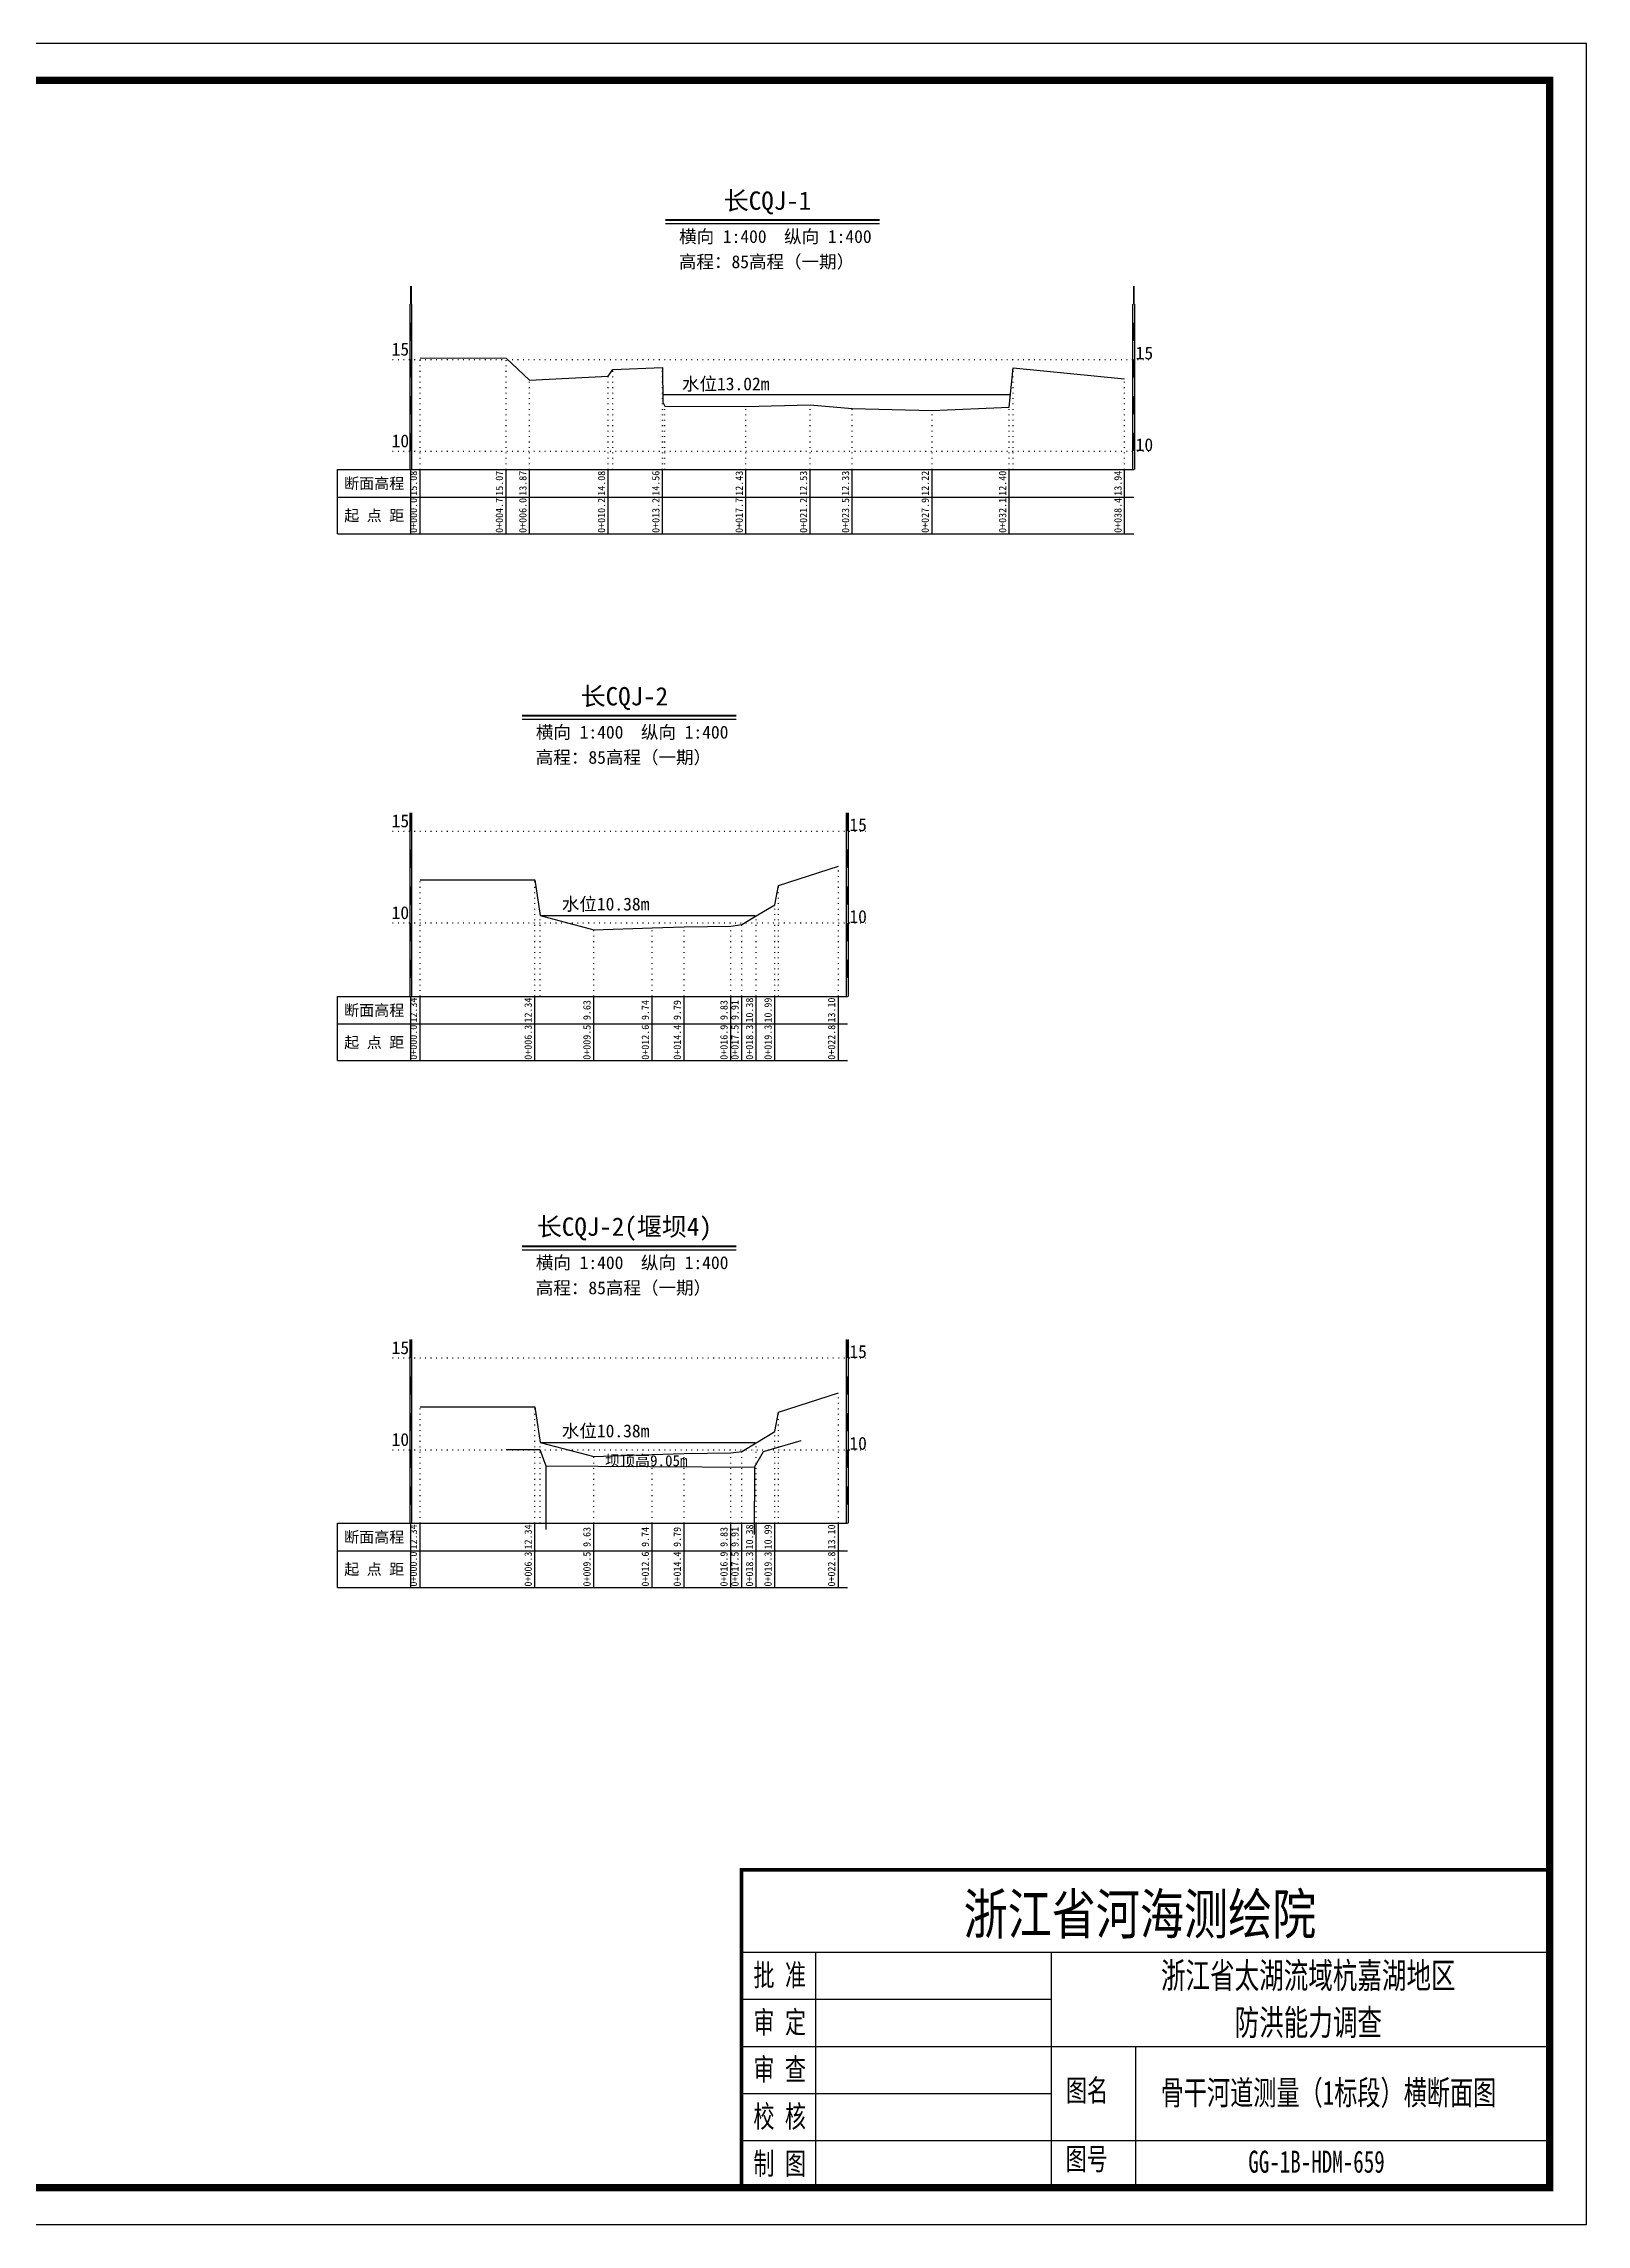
# Model space of a CAD drawing. Header units: millimetres. Extents: x 519117 to 519987, y 3371934 to 3372231.
# Drawn here: x 519326.5 to 519536.5, y 3371934.1 to 3372231.1 of the extents above; entities that cross this region are included whole.
import ezdxf
from ezdxf.enums import TextEntityAlignment as Align

# ---------------------------------------------------------------- set-up
doc = ezdxf.new("R2010")
doc.units = ezdxf.units.MM
doc.header["$LTSCALE"] = 0.4
doc.header["$MEASUREMENT"] = 0
doc.linetypes.add('X4', pattern=[1.6, 0, -1.6])
for name, color, linetype in [('DMX', 1, 'Continuous'), ('TEXT', 7, 'Continuous'), ('zdm1', 5, 'Continuous'), ('ZDMT5', 3, 'Continuous'), ('图框', 7, 'Continuous'), ('堰坝', 7, 'Continuous'), ('断面名称', 5, 'Continuous'), ('比例尺', 3, 'Continuous'), ('水位', 7, 'Continuous')]:
    doc.layers.add(name, color=color, linetype=linetype)
doc.styles.add('HDM', font='仿宋_GB2312.ttf')
doc.styles.add('tk2', font='SimSun.ttf', dxfattribs={"width": 0.8})

msp = doc.modelspace()

# ---------------------------------------------------------------- linework, layer by layer
at = {"lineweight": 100, "const_width": 0.5}
msp.add_lwpolyline([(519531.53, 3371982.35), (519421.53, 3371982.35), (519421.53, 3371939.06), (519531.53, 3371939.06), (519531.53, 3371982.35)], dxfattribs=at)
at = {"layer": 'DMX', "linetype": 'Continuous', "flags": 128}
for points in [[(519377.78, 3372188.26), (519389.48, 3372188.24), (519392.68, 3372185.24), (519403.38, 3372185.76), (519404.03, 3372186.69), (519410.78, 3372186.96), (519410.83, 3372182.24), (519411.11, 3372181.69), (519422.13, 3372181.64), (519430.88, 3372181.89), (519436.61, 3372181.39), (519447.46, 3372181.11), (519457.98, 3372181.56), (519458.51, 3372186.89), (519473.68, 3372185.41)], [(519377.78, 3372117.16), (519393.41, 3372117.16), (519394.13, 3372112.31), (519401.41, 3372110.39), (519409.36, 3372110.66), (519413.71, 3372110.79), (519420.06, 3372110.89), (519421.56, 3372111.09), (519423.53, 3372112.26), (519426.06, 3372113.79), (519426.58, 3372116.41), (519434.71, 3372119.06)], [(519377.78, 3372045.41), (519393.41, 3372045.41), (519394.13, 3372040.56), (519401.41, 3372038.64), (519409.36, 3372038.91), (519413.71, 3372039.04), (519420.06, 3372039.14), (519421.56, 3372039.34), (519423.53, 3372040.51), (519426.06, 3372042.04), (519426.58, 3372044.66), (519434.71, 3372047.31)]]:
    msp.add_lwpolyline(points, dxfattribs=at)
at = {"layer": 'TEXT', "color": 0}
for p, q in [((519421.53, 3371971.15, 0), (519531.53, 3371971.15, 0)), ((519431.62, 3371971.15, 0), (519431.62, 3371945.48, 0)), ((519463.7, 3371971.15, 0), (519463.7, 3371945.48, 0)), ((519421.53, 3371964.73, 0), (519463.7, 3371964.73, 0)), ((519421.53, 3371958.31, 0), (519463.7, 3371958.31, 0)), ((519463.7, 3371958.31, 0), (519531.53, 3371958.31, 0)), ((519475.18, 3371958.31, 0), (519475.18, 3371939.06, 0)), ((519421.53, 3371951.9, 0), (519463.7, 3371951.9, 0)), ((519421.53, 3371945.48, 0), (519531.53, 3371945.48, 0)), ((519431.62, 3371945.48, 0), (519431.62, 3371939.06, 0)), ((519463.7, 3371945.48, 0), (519463.7, 3371939.06, 0))]:
    msp.add_line(p, q, dxfattribs=at)
at = {"layer": 'zdm1', "linetype": 'Continuous'}
for p, q in [((519376.41, 3372173.06), (519376.41, 3372195.56)), ((519376.66, 3372173.06), (519376.66, 3372195.56)), ((519474.81, 3372173.06), (519474.81, 3372195.56)), ((519475.06, 3372173.06), (519475.06, 3372195.56)), ((519366.53, 3372173.06), (519377.78, 3372173.06)), ((519366.53, 3372164.31), (519366.53, 3372173.06)), ((519376.53, 3372164.31), (519376.53, 3372173.06)), ((519377.78, 3372173.06), (519474.93, 3372173.06)), ((519366.53, 3372169.31), (519474.93, 3372169.31)), ((519366.53, 3372164.31), (519474.93, 3372164.31)), ((519376.41, 3372101.31), (519376.41, 3372126.31)), ((519376.66, 3372101.31), (519376.66, 3372126.31)), ((519435.83, 3372101.31), (519435.83, 3372126.31)), ((519436.08, 3372101.31), (519436.08, 3372126.31)), ((519366.53, 3372101.31), (519377.78, 3372101.31)), ((519366.53, 3372092.56), (519366.53, 3372101.31)), ((519376.53, 3372092.56), (519376.53, 3372101.31)), ((519377.78, 3372101.31), (519435.96, 3372101.31)), ((519366.53, 3372097.56), (519435.96, 3372097.56)), ((519366.53, 3372092.56), (519435.96, 3372092.56)), ((519376.41, 3372029.56), (519376.41, 3372054.56)), ((519376.66, 3372029.56), (519376.66, 3372054.56)), ((519435.83, 3372029.56), (519435.83, 3372054.56)), ((519436.08, 3372029.56), (519436.08, 3372054.56)), ((519366.53, 3372029.56), (519377.78, 3372029.56)), ((519366.53, 3372020.81), (519366.53, 3372029.56)), ((519376.53, 3372020.81), (519376.53, 3372029.56)), ((519377.78, 3372029.56), (519435.96, 3372029.56)), ((519366.53, 3372025.81), (519435.96, 3372025.81)), ((519366.53, 3372020.81), (519435.96, 3372020.81))]:
    msp.add_line(p, q, dxfattribs=at)
at = {"layer": 'zdm1', "linetype": 'X4'}
for p, q in [((519374.03, 3372188.06), (519477.43, 3372188.06)), ((519374.03, 3372175.56), (519477.43, 3372175.56)), ((519374.03, 3372123.81), (519438.46, 3372123.81)), ((519374.03, 3372111.31), (519438.46, 3372111.31)), ((519374.03, 3372052.06), (519438.46, 3372052.06)), ((519374.03, 3372039.56), (519438.46, 3372039.56))]:
    msp.add_line(p, q, dxfattribs=at)
at = {"layer": 'zdm1', "linetype": 'Continuous', "flags": 128}
for points in [[(519376.53, 3372195.56, 0.25, 0.25, 0), (519376.53, 3372198.06, 0.25, 0.25, 0)], [(519474.93, 3372195.56, 0.25, 0.25, 0), (519474.93, 3372198.06, 0.25, 0.25, 0)], [(519376.53, 3372190.56, 0.25, 0.25, 0), (519376.53, 3372193.06, 0.25, 0.25, 0)], [(519474.93, 3372190.56, 0.25, 0.25, 0), (519474.93, 3372193.06, 0.25, 0.25, 0)], [(519376.53, 3372185.56, 0.25, 0.25, 0), (519376.53, 3372188.06, 0.25, 0.25, 0)], [(519474.93, 3372185.56, 0.25, 0.25, 0), (519474.93, 3372188.06, 0.25, 0.25, 0)], [(519376.53, 3372180.56, 0.25, 0.25, 0), (519376.53, 3372183.06, 0.25, 0.25, 0)], [(519474.93, 3372180.56, 0.25, 0.25, 0), (519474.93, 3372183.06, 0.25, 0.25, 0)], [(519376.53, 3372175.56, 0.25, 0.25, 0), (519376.53, 3372178.06, 0.25, 0.25, 0)], [(519474.93, 3372175.56, 0.25, 0.25, 0), (519474.93, 3372178.06, 0.25, 0.25, 0)], [(519376.53, 3372123.81, 0.25, 0.25, 0), (519376.53, 3372126.31, 0.25, 0.25, 0)], [(519435.96, 3372123.81, 0.25, 0.25, 0), (519435.96, 3372126.31, 0.25, 0.25, 0)], [(519376.53, 3372118.81, 0.25, 0.25, 0), (519376.53, 3372121.31, 0.25, 0.25, 0)], [(519435.96, 3372118.81, 0.25, 0.25, 0), (519435.96, 3372121.31, 0.25, 0.25, 0)], [(519376.53, 3372113.81, 0.25, 0.25, 0), (519376.53, 3372116.31, 0.25, 0.25, 0)], [(519435.96, 3372113.81, 0.25, 0.25, 0), (519435.96, 3372116.31, 0.25, 0.25, 0)], [(519376.53, 3372108.81, 0.25, 0.25, 0), (519376.53, 3372111.31, 0.25, 0.25, 0)], [(519435.96, 3372108.81, 0.25, 0.25, 0), (519435.96, 3372111.31, 0.25, 0.25, 0)], [(519376.53, 3372103.81, 0.25, 0.25, 0), (519376.53, 3372106.31, 0.25, 0.25, 0)], [(519435.96, 3372103.81, 0.25, 0.25, 0), (519435.96, 3372106.31, 0.25, 0.25, 0)], [(519376.53, 3372052.06, 0.25, 0.25, 0), (519376.53, 3372054.56, 0.25, 0.25, 0)], [(519435.96, 3372052.06, 0.25, 0.25, 0), (519435.96, 3372054.56, 0.25, 0.25, 0)], [(519376.53, 3372047.06, 0.25, 0.25, 0), (519376.53, 3372049.56, 0.25, 0.25, 0)], [(519435.96, 3372047.06, 0.25, 0.25, 0), (519435.96, 3372049.56, 0.25, 0.25, 0)], [(519376.53, 3372042.06, 0.25, 0.25, 0), (519376.53, 3372044.56, 0.25, 0.25, 0)], [(519435.96, 3372042.06, 0.25, 0.25, 0), (519435.96, 3372044.56, 0.25, 0.25, 0)], [(519376.53, 3372037.06, 0.25, 0.25, 0), (519376.53, 3372039.56, 0.25, 0.25, 0)], [(519435.96, 3372037.06, 0.25, 0.25, 0), (519435.96, 3372039.56, 0.25, 0.25, 0)], [(519376.53, 3372032.06, 0.25, 0.25, 0), (519376.53, 3372034.56, 0.25, 0.25, 0)], [(519435.96, 3372032.06, 0.25, 0.25, 0), (519435.96, 3372034.56, 0.25, 0.25, 0)]]:
    msp.add_lwpolyline(points, format="xyseb", dxfattribs=at)
at = {"layer": 'ZDMT5', "linetype": 'X4'}
for p, q in [((519377.78, 3372173.06), (519377.78, 3372188.26)), ((519389.48, 3372173.06), (519389.48, 3372188.24)), ((519403.38, 3372173.06), (519403.38, 3372185.76)), ((519404.03, 3372173.06), (519404.03, 3372186.69)), ((519410.78, 3372173.06), (519410.78, 3372186.96)), ((519458.51, 3372173.06), (519458.51, 3372186.89)), ((519392.68, 3372173.06), (519392.68, 3372185.24)), ((519473.68, 3372173.06), (519473.68, 3372185.41)), ((519410.83, 3372173.06), (519410.83, 3372182.24)), ((519411.11, 3372173.06), (519411.11, 3372181.69)), ((519422.13, 3372173.06), (519422.13, 3372181.64)), ((519430.88, 3372173.06), (519430.88, 3372181.89)), ((519436.61, 3372173.06), (519436.61, 3372181.39)), ((519447.46, 3372173.06), (519447.46, 3372181.11)), ((519457.98, 3372173.06), (519457.98, 3372181.56)), ((519434.71, 3372101.31), (519434.71, 3372119.06)), ((519377.78, 3372101.31), (519377.78, 3372117.16)), ((519393.41, 3372101.31), (519393.41, 3372117.16)), ((519426.58, 3372101.31), (519426.58, 3372116.41)), ((519394.13, 3372101.31), (519394.13, 3372112.31)), ((519423.53, 3372101.31), (519423.53, 3372112.26)), ((519426.06, 3372101.31), (519426.06, 3372113.79)), ((519401.41, 3372101.31), (519401.41, 3372110.39)), ((519409.36, 3372101.31), (519409.36, 3372110.66)), ((519413.71, 3372101.31), (519413.71, 3372110.79)), ((519420.06, 3372101.31), (519420.06, 3372110.89)), ((519421.56, 3372101.31), (519421.56, 3372111.09)), ((519434.71, 3372029.56), (519434.71, 3372047.31)), ((519377.78, 3372029.56), (519377.78, 3372045.41)), ((519393.41, 3372029.56), (519393.41, 3372045.41)), ((519426.58, 3372029.56), (519426.58, 3372044.66)), ((519394.13, 3372029.56), (519394.13, 3372040.56)), ((519423.53, 3372029.56), (519423.53, 3372040.51)), ((519426.06, 3372029.56), (519426.06, 3372042.04)), ((519401.41, 3372029.56), (519401.41, 3372038.64)), ((519409.36, 3372029.56), (519409.36, 3372038.91)), ((519413.71, 3372029.56), (519413.71, 3372039.04)), ((519420.06, 3372029.56), (519420.06, 3372039.14)), ((519421.56, 3372029.56), (519421.56, 3372039.34))]:
    msp.add_line(p, q, dxfattribs=at)
at = {"layer": 'ZDMT5', "linetype": 'Continuous'}
for p, q in [((519377.78, 3372164.31), (519377.78, 3372173.06)), ((519389.48, 3372164.31), (519389.48, 3372173.06)), ((519392.68, 3372164.31), (519392.68, 3372173.06)), ((519403.38, 3372164.31), (519403.38, 3372173.06)), ((519410.78, 3372164.31), (519410.78, 3372173.06)), ((519422.13, 3372164.31), (519422.13, 3372173.06)), ((519430.88, 3372164.31), (519430.88, 3372173.06)), ((519436.61, 3372164.31), (519436.61, 3372173.06)), ((519447.46, 3372164.31), (519447.46, 3372173.06)), ((519457.98, 3372164.31), (519457.98, 3372173.06)), ((519473.68, 3372164.31), (519473.68, 3372173.06)), ((519377.78, 3372092.56), (519377.78, 3372101.31)), ((519393.41, 3372092.56), (519393.41, 3372101.31)), ((519401.41, 3372092.56), (519401.41, 3372101.31)), ((519409.36, 3372092.56), (519409.36, 3372101.31)), ((519413.71, 3372092.56), (519413.71, 3372101.31)), ((519420.06, 3372092.56), (519420.06, 3372101.31)), ((519421.56, 3372092.56), (519421.56, 3372101.31)), ((519423.53, 3372092.56), (519423.53, 3372101.31)), ((519426.06, 3372092.56), (519426.06, 3372101.31)), ((519434.71, 3372092.56), (519434.71, 3372101.31)), ((519377.78, 3372020.81), (519377.78, 3372029.56)), ((519393.41, 3372020.81), (519393.41, 3372029.56)), ((519401.41, 3372020.81), (519401.41, 3372029.56)), ((519409.36, 3372020.81), (519409.36, 3372029.56)), ((519413.71, 3372020.81), (519413.71, 3372029.56)), ((519420.06, 3372020.81), (519420.06, 3372029.56)), ((519421.56, 3372020.81), (519421.56, 3372029.56)), ((519423.53, 3372020.81), (519423.53, 3372029.56)), ((519426.06, 3372020.81), (519426.06, 3372029.56)), ((519434.71, 3372020.81), (519434.71, 3372029.56))]:
    msp.add_line(p, q, dxfattribs=at)
at = {"layer": '图框', "flags": 128}
msp.add_lwpolyline([(519116.53, 3371934.06), (519536.53, 3371934.06), (519536.53, 3372231.06), (519116.53, 3372231.06)], close=True, dxfattribs=at)
at = {"layer": '图框', "const_width": 1, "flags": 128}
msp.add_lwpolyline([(519141.53, 3371939.06), (519531.53, 3371939.06), (519531.53, 3372226.06), (519141.53, 3372226.06)], close=True, dxfattribs=at)
at = {"layer": '堰坝', "linetype": 'Continuous', "flags": 128}
for points in [[(519389.48, 3372039.58), (519394.09, 3372039.61), (519394.9, 3372037.36), (519423.3, 3372037.18), (519424.54, 3372039.33), (519429.63, 3372040.81), (519429.63, 3372040.81), (519429.63, 3372040.81)], [(519394.9, 3372037.36), (519394.9, 3372028.69)], [(519423.3, 3372037.18), (519423.25, 3372028)]]:
    msp.add_lwpolyline(points, dxfattribs=at)
at = {"layer": '比例尺', "color": 3, "linetype": 'Continuous', "lineweight": 40}
for p, q in [((519411.17, 3372207.06), (519440.29, 3372207.06)), ((519391.68, 3372139.56), (519420.81, 3372139.56)), ((519391.68, 3372067.31), (519420.81, 3372067.31))]:
    msp.add_line(p, q, dxfattribs=at)
at = {"layer": '比例尺', "color": 3, "linetype": 'Continuous'}
for p, q in [((519411.17, 3372206.56), (519440.29, 3372206.56)), ((519391.68, 3372139.06), (519420.81, 3372139.06)), ((519391.68, 3372066.81), (519420.81, 3372066.81))]:
    msp.add_line(p, q, dxfattribs=at)
at = {"layer": '水位', "color": 6, "linetype": 'Continuous', "flags": 128}
for points in [[(519458.15, 3372183.25), (519410.78, 3372183.25)], [(519423.41, 3372112.27), (519394.28, 3372112.27)], [(519423.41, 3372040.52), (519394.28, 3372040.52)]]:
    msp.add_lwpolyline(points, dxfattribs=at)

# ---------------------------------------------------------------- texts
at = {"layer": 'TEXT', "color": 7, "ltscale": 8, "style": 'tk2'}
for tag, p, s, height, width in [('浙江省河海测绘院', (519451.75, 3371973.58, 0), '（单位名称）', 5.5, 0.8), ('批 准', (519423.15, 3371966.52, 0), '批准', 3, 0.7), ('审 定', (519423.15, 3371960.1, 0), '审定', 3, 0.7), ('审 查', (519423.15, 3371953.68, 0), '审 查', 3, 0.7), ('图名', (519465.69, 3371950.81, 0), '审查', 3, 0.7), ('校 核', (519423.15, 3371947.27, 0), '校 核', 3, 0.7), ('制 图', (519423.15, 3371940.85, 0), '制 图', 3, 0.7), ('图号', (519465.64, 3371941.48, 0), '图号', 3, 0.7)]:
    msp.add_attdef(tag, p, s, height=height, dxfattribs=dict(at, width=width))
at = {"layer": 'TEXT', "color": 0, "style": 'tk2', "width": 0.7}
for tag, text, height, p in [('浙江省太湖流域杭嘉湖地区', '浙江省太湖流域杭嘉湖地区', 3.5, (519498.68, 3371967.96, -206.67)), ('防洪能力调查', '防洪能力调查', 3.5, (519498.68, 3371961.57, -206.67)), ('骨干河道测量（1标段）横断面图', '骨干河道测量（1标段）横断面图', 3.3, (519501.43, 3371952, -206.67)), ('GG-1B-HDM-659', 'GG-1B-HDM-001', 3, (519499.8, 3371942.6, -206.67))]:
    msp.add_attdef(tag, text=text, height=height, dxfattribs=at).set_placement(p, align=Align.MIDDLE_CENTER)
at = {"layer": 'zdm1', "linetype": 'Continuous', "style": 'HDM'}
for s, p in [('15', (519376.28, 3372188.06)), ('10', (519376.28, 3372175.56)), ('15', (519376.28, 3372123.81)), ('10', (519376.28, 3372111.31)), ('15', (519376.28, 3372052.06)), ('10', (519376.28, 3372039.56))]:
    msp.add_text(s, height=1.75, dxfattribs=at).set_placement(p, align=Align.BOTTOM_RIGHT)
for s, p in [('15', (519475.18, 3372188.06)), ('10', (519475.18, 3372175.56)), ('15', (519436.21, 3372123.81)), ('10', (519436.21, 3372111.31)), ('15', (519436.21, 3372052.06)), ('10', (519436.21, 3372039.56))]:
    msp.add_text(s, height=1.75, dxfattribs=at).set_placement(p)
for s, p in [('断面高程', (519371.53, 3372171.19)), ('起 点 距', (519371.53, 3372166.81)), ('断面高程', (519371.53, 3372099.44)), ('起 点 距', (519371.53, 3372095.06)), ('断面高程', (519371.53, 3372027.69)), ('起 点 距', (519371.53, 3372023.31))]:
    msp.add_text(s, height=1.5, dxfattribs=at).set_placement(p, align=Align.MIDDLE)
at = {"layer": 'ZDMT5', "linetype": 'Continuous', "style": 'HDM'}
for s, p in [('15.08', (519377.66, 3372171.19)), ('15.07', (519389.36, 3372171.19)), ('13.87', (519392.56, 3372171.19)), ('14.08', (519403.26, 3372171.19)), ('14.56', (519410.66, 3372171.19)), ('12.43', (519422.01, 3372171.19)), ('12.53', (519430.76, 3372171.19)), ('12.33', (519436.48, 3372171.19)), ('12.22', (519447.33, 3372171.19)), ('12.40', (519457.86, 3372171.19)), ('13.94', (519473.56, 3372171.19)), ('0+000.0', (519377.66, 3372166.81)), ('0+004.7', (519389.36, 3372166.81)), ('0+006.0', (519392.56, 3372166.81)), ('0+010.2', (519403.26, 3372166.81)), ('0+013.2', (519410.66, 3372166.81)), ('0+017.7', (519422.01, 3372166.81)), ('0+021.2', (519430.76, 3372166.81)), ('0+023.5', (519436.48, 3372166.81)), ('0+027.9', (519447.33, 3372166.81)), ('0+032.1', (519457.86, 3372166.81)), ('0+038.4', (519473.56, 3372166.81)), ('12.34', (519377.66, 3372099.44)), ('12.34', (519393.28, 3372099.44)), ('9.63', (519401.28, 3372099.44)), ('9.74', (519409.23, 3372099.44)), ('9.79', (519413.58, 3372099.44)), ('9.83', (519419.93, 3372099.44)), ('9.91', (519421.43, 3372099.44)), ('10.38', (519423.41, 3372099.44)), ('10.99', (519425.93, 3372099.44)), ('13.10', (519434.58, 3372099.44)), ('0+000.0', (519377.66, 3372095.06)), ('0+006.3', (519393.28, 3372095.06)), ('0+009.5', (519401.28, 3372095.06)), ('0+012.6', (519409.23, 3372095.06)), ('0+014.4', (519413.58, 3372095.06)), ('0+016.9', (519419.93, 3372095.06)), ('0+017.5', (519421.43, 3372095.06)), ('0+018.3', (519423.41, 3372095.06)), ('0+019.3', (519425.93, 3372095.06)), ('0+022.8', (519434.58, 3372095.06)), ('12.34', (519377.66, 3372027.69)), ('12.34', (519393.28, 3372027.69)), ('9.63', (519401.28, 3372027.69)), ('9.74', (519409.23, 3372027.69)), ('9.79', (519413.58, 3372027.69)), ('9.83', (519419.93, 3372027.69)), ('9.91', (519421.43, 3372027.69)), ('10.38', (519423.41, 3372027.69)), ('10.99', (519425.93, 3372027.69)), ('13.10', (519434.58, 3372027.69)), ('0+000.0', (519377.66, 3372023.31)), ('0+006.3', (519393.28, 3372023.31)), ('0+009.5', (519401.28, 3372023.31)), ('0+012.6', (519409.23, 3372023.31)), ('0+014.4', (519413.58, 3372023.31)), ('0+016.9', (519419.93, 3372023.31)), ('0+017.5', (519421.43, 3372023.31)), ('0+018.3', (519423.41, 3372023.31)), ('0+019.3', (519425.93, 3372023.31)), ('0+022.8', (519434.58, 3372023.31))]:
    msp.add_text(s, height=1, rotation=90, dxfattribs=at).set_placement(p, align=Align.BOTTOM_CENTER)
at = {"layer": '堰坝', "color": 11, "linetype": 'Continuous', "style": 'HDM'}
msp.add_text('坝顶高9.05m', height=1.5, dxfattribs=at).set_placement((519408.56, 3372038.1), align=Align.MIDDLE)
at = {"layer": '断面名称', "color": 5, "linetype": 'Continuous', "style": 'HDM'}
for s, p in [('长CQJ-1', (519425.06, 3372209.54)), ('长CQJ-2', (519405.58, 3372142.04)), ('长CQJ-2(堰坝4)', (519405.58, 3372069.79))]:
    msp.add_text(s, height=2.5, dxfattribs=at).set_placement(p, align=Align.MIDDLE)
at = {"layer": '比例尺', "color": 3, "linetype": 'Continuous', "style": 'HDM'}
for s, p in [('横向 1:400  纵向 1:400', (519439.24, 3372203.39)), ('高程：85高程（一期）', (519436.87, 3372199.96)), ('横向 1:400  纵向 1:400', (519419.75, 3372135.89)), ('高程：85高程（一期）', (519417.39, 3372132.46)), ('横向 1:400  纵向 1:400', (519419.75, 3372063.64)), ('高程：85高程（一期）', (519417.39, 3372060.21))]:
    msp.add_text(s, height=1.75, dxfattribs=at).set_placement(p, align=Align.BOTTOM_RIGHT)
at = {"layer": '水位', "color": 6, "linetype": 'Continuous', "style": 'HDM'}
for s, p in [('水位13.02m', (519419.38, 3372184.76)), ('水位10.38m', (519403.03, 3372113.92)), ('水位10.38m', (519403.03, 3372042.17))]:
    msp.add_text(s, height=1.75, dxfattribs=at).set_placement(p, align=Align.MIDDLE)

doc.saveas('drawing.dxf')
